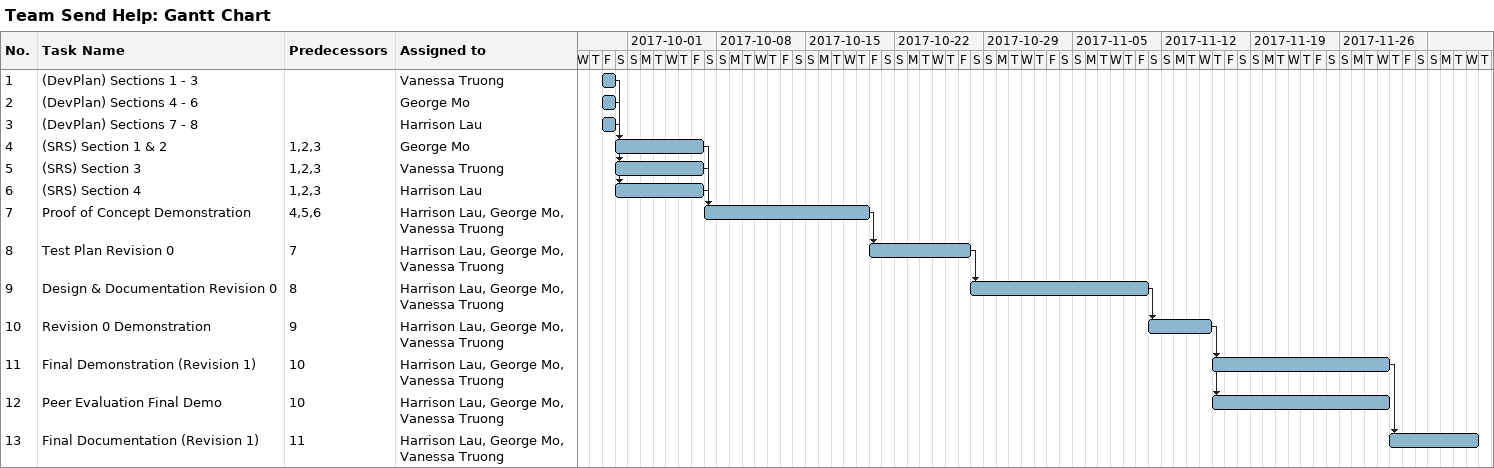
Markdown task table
Team Send Help: Gantt Chart

| ID | Task | Start | Finish | Predecessors | Resources |
|---|---|---|---|---|---|
| 1 | (DevPlan) Sections 1 - 3 | 2017-09-29 | 2017-09-29 |  | Vanessa Truong |
| 2 | (DevPlan) Sections 4 - 6 | 2017-09-29 | 2017-09-29 |  | George Mo |
| 3 | (DevPlan) Sections 7 - 8 | 2017-09-29 | 2017-09-29 |  | Harrison Lau |
| 4 | (SRS) Section 1 & 2 | 2017-09-30 | 2017-10-06 | 1, 2, 3 | George Mo |
| 5 | (SRS) Section 3 | 2017-09-30 | 2017-10-06 | 1, 2, 3 | Vanessa Truong |
| 6 | (SRS) Section 4 | 2017-09-30 | 2017-10-06 | 1, 2, 3 | Harrison Lau |
| 7 | Proof of Concept Demonstration | 2017-10-07 | 2017-10-19 | 4, 5, 6 | Harrison Lau, George Mo, Vanessa Truong |
| 8 | Test Plan Revision 0 | 2017-10-20 | 2017-10-27 | 7 | Harrison Lau, George Mo, Vanessa Truong |
| 9 | Design & Documentation Revision 0 | 2017-10-28 | 2017-11-10 | 8 | Harrison Lau, George Mo, Vanessa Truong |
| 10 | Revision 0 Demonstration | 2017-11-11 | 2017-11-15 | 9 | Harrison Lau, George Mo, Vanessa Truong |
| 11 | Final Demonstration (Revision 1) | 2017-11-16 | 2017-11-29 | 10 | Harrison Lau, George Mo, Vanessa Truong |
| 12 | Peer Evaluation Final Demo | 2017-11-16 | 2017-11-29 | 10 | Harrison Lau, George Mo, Vanessa Truong |
| 13 | Final Documentation (Revision 1) | 2017-11-30 | 2017-12-06 | 11 | Harrison Lau, George Mo, Vanessa Truong |
